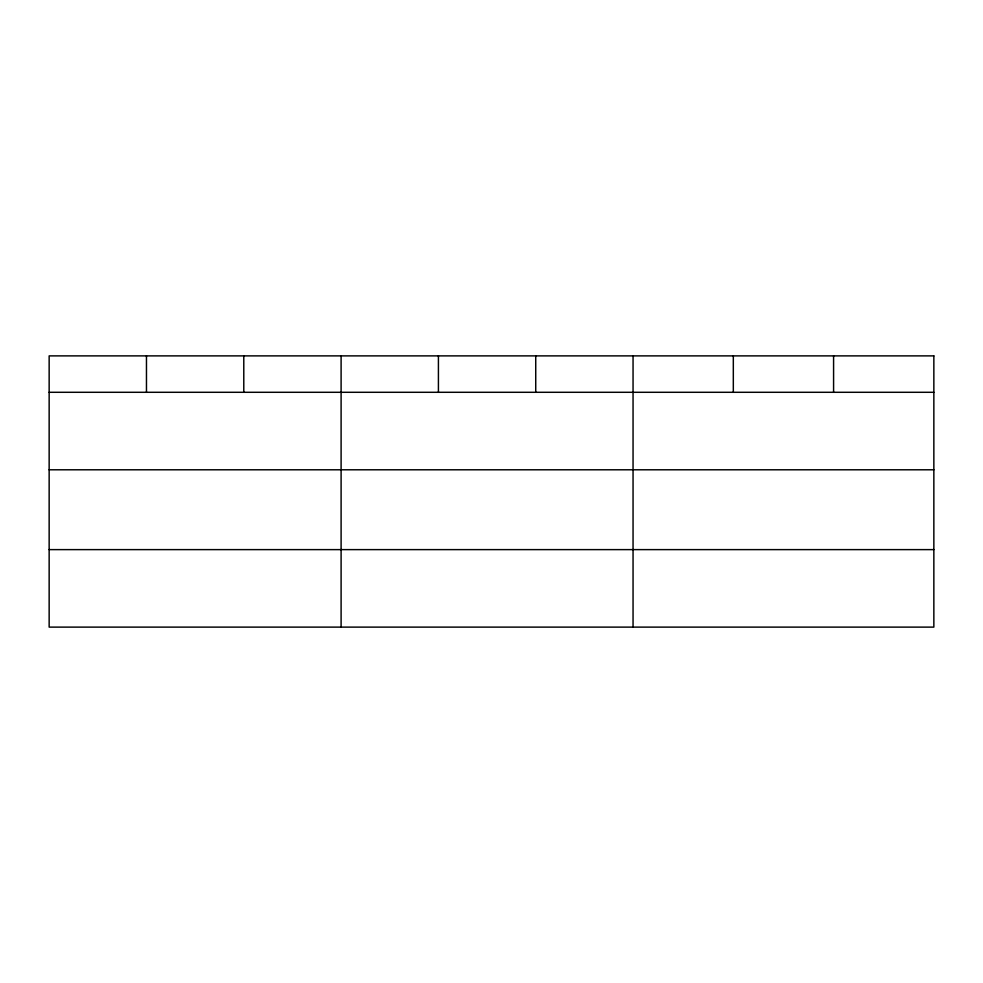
<?xml version="1.0" encoding="UTF-8"?>
<svg xmlns="http://www.w3.org/2000/svg" width="983" height="983" viewBox="0 0 983 983"><rect width="100%" height="100%" fill="white"/><g stroke="black" fill="none" stroke-linecap="round" stroke-linejoin="round"><path stroke-width="1.47" d="M49.15 392.291L933.85 392.291M49.15 469.788L933.85 469.788M49.15 549.62L933.85 549.62M833.584 355.883L833.584 392.291M733.318 355.883L733.318 392.291M633.052 355.883L633.052 627.117M535.735 355.883L535.735 392.291M438.418 355.883L438.418 392.291M341.101 355.883L341.101 627.117M243.784 355.883L243.784 392.291M146.467 355.883L146.467 392.291M933.85 355.883L49.15 355.883L49.15 627.117L933.85 627.117L933.85 355.883"/></g></svg>
